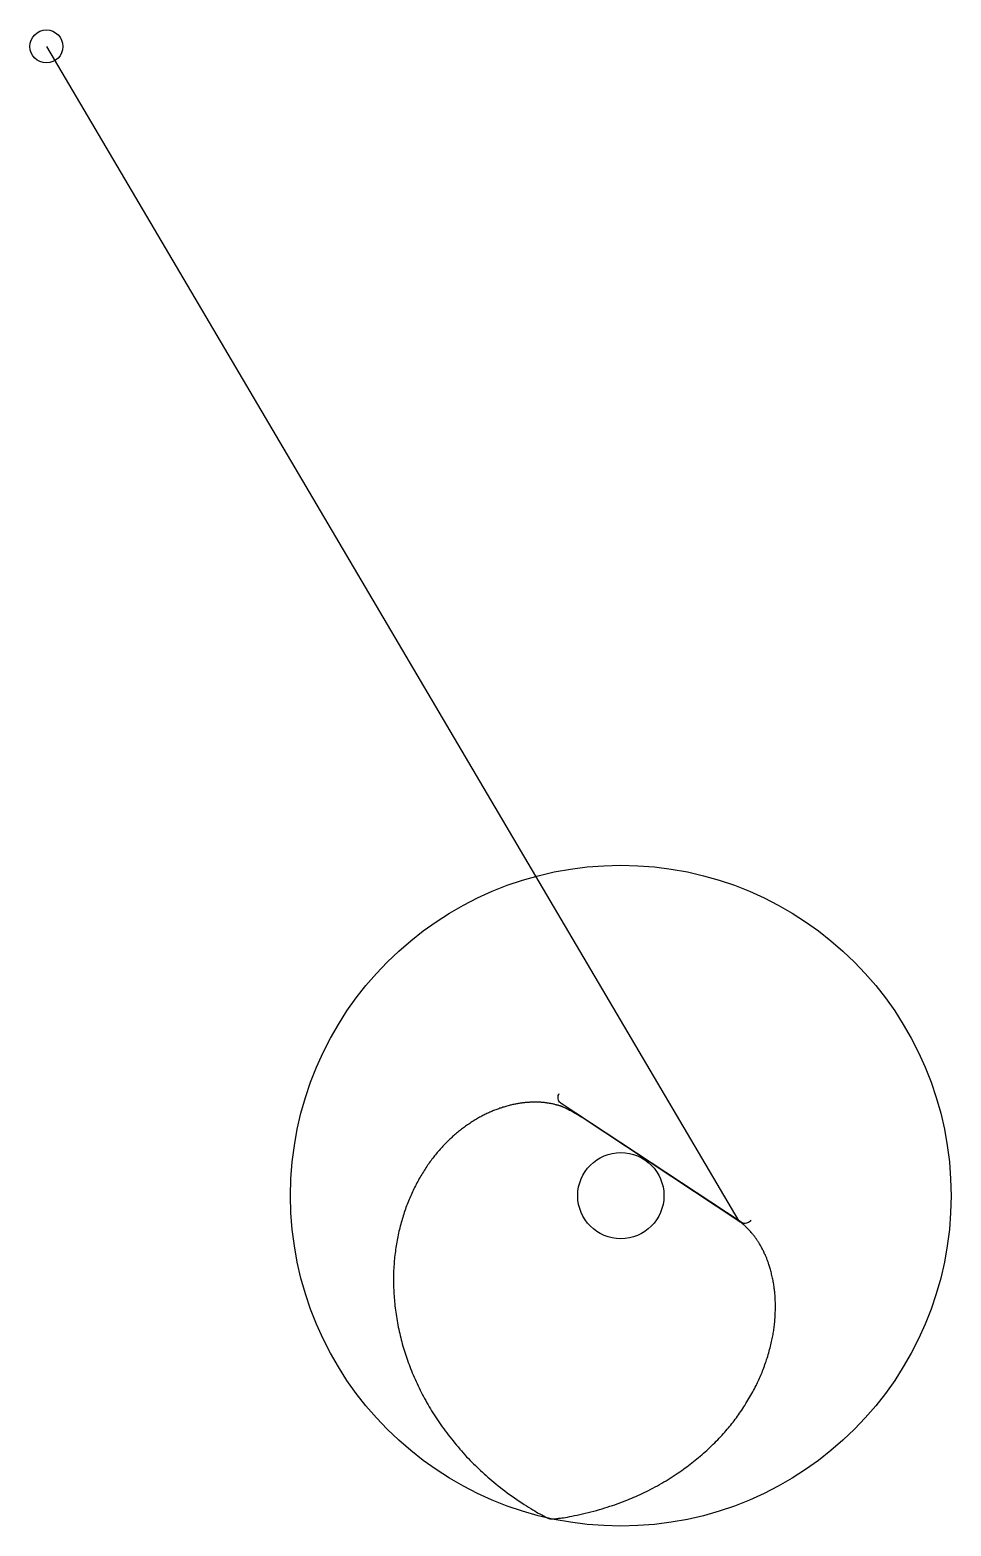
# Model space of a CAD drawing. Header units: millimetres. Extents: x -8.2 to 4.6, y -4.6 to 16.2.
import ezdxf

# ---------------------------------------------------------------- set-up
doc = ezdxf.new("R2010")
doc.units = ezdxf.units.MM
for name, color, linetype in [('COEUR', 3, 'Continuous'), ('CONSTRUCTION', 4, 'Continuous'), ('PLAN_CONTACT', 2, 'Continuous')]:
    doc.layers.add(name, color=color, linetype=linetype)

msp = doc.modelspace()

# ---------------------------------------------------------------- linework, layer by layer
at = {"layer": 'COEUR'}
msp.add_lwpolyline([(2.154, -1.54), (2.154, -1.521), (2.153, -1.502), (2.153, -1.484), (2.152, -1.466), (2.152, -1.448), (2.151, -1.431), (2.15, -1.415), (2.149, -1.399), (2.148, -1.383), (2.146, -1.368), (2.145, -1.353), (2.144, -1.338), (2.142, -1.323), (2.14, -1.308), (2.138, -1.293), (2.136, -1.278), (2.134, -1.263), (2.132, -1.247), (2.129, -1.231), (2.126, -1.215), (2.123, -1.198), (2.12, -1.181), (2.116, -1.164), (2.113, -1.147), (2.109, -1.129), (2.105, -1.112), (2.101, -1.095), (2.097, -1.078), (2.093, -1.061), (2.088, -1.045), (2.084, -1.029), (2.08, -1.014), (2.076, -0.999), (2.071, -0.986), (2.067, -0.972), (2.063, -0.96), (2.059, -0.948), (2.055, -0.936), (2.052, -0.925), (2.048, -0.915), (2.044, -0.904), (2.04, -0.894), (2.036, -0.884), (2.032, -0.874), (2.028, -0.863), (2.023, -0.853), (2.019, -0.842), (2.014, -0.831), (2.009, -0.82), (2.003, -0.808), (1.998, -0.796), (1.992, -0.783), (1.985, -0.77), (1.979, -0.758), (1.972, -0.745), (1.966, -0.732), (1.959, -0.719), (1.952, -0.707), (1.945, -0.695), (1.939, -0.683), (1.932, -0.672), (1.926, -0.662), (1.92, -0.652), (1.914, -0.643), (1.909, -0.635), (1.904, -0.627), (1.9, -0.62), (1.895, -0.613), (1.891, -0.607), (1.887, -0.602), (1.883, -0.596), (1.879, -0.591), (1.875, -0.585), (1.871, -0.58), (1.867, -0.574), (1.862, -0.568), (1.857, -0.561), (1.851, -0.554), (1.845, -0.547), (1.838, -0.538), (1.831, -0.53), (1.823, -0.52), (1.815, -0.511), (1.806, -0.501), (1.796, -0.491), (1.787, -0.481), (1.777, -0.47), (1.768, -0.46), (1.758, -0.451), (1.749, -0.441), (1.74, -0.433), (1.732, -0.425), (1.725, -0.417), (1.718, -0.411), (1.712, -0.405), (1.706, -0.401), (1.702, -0.397), (1.698, -0.393), (1.695, -0.391), (1.693, -0.389), (1.691, -0.388), (1.69, -0.386), (1.689, -0.385), (1.688, -0.385), (1.686, -0.383), (1.684, -0.382), (1.682, -0.38), (1.679, -0.378), (1.675, -0.375), (1.67, -0.371), (1.663, -0.367), (1.655, -0.362), (1.646, -0.356), (-0.539, 1.087), (-0.55, 1.095), (-0.564, 1.103), (-0.578, 1.112), (-0.593, 1.121), (-0.61, 1.131), (-0.627, 1.141), (-0.644, 1.151), (-0.661, 1.16), (-0.679, 1.17), (-0.696, 1.179), (-0.713, 1.188), (-0.729, 1.196), (-0.744, 1.204), (-0.758, 1.211), (-0.771, 1.217), (-0.782, 1.222), (-0.792, 1.227), (-0.801, 1.231), (-0.809, 1.235), (-0.816, 1.237), (-0.821, 1.24), (-0.826, 1.242), (-0.83, 1.243), (-0.833, 1.244), (-0.836, 1.246), (-0.839, 1.247), (-0.841, 1.247), (-0.844, 1.249), (-0.848, 1.25), (-0.851, 1.251), (-0.856, 1.252), (-0.861, 1.254), (-0.867, 1.256), (-0.873, 1.258), (-0.881, 1.26), (-0.889, 1.262), (-0.898, 1.264), (-0.908, 1.267), (-0.918, 1.269), (-0.929, 1.272), (-0.939, 1.274), (-0.951, 1.277), (-0.962, 1.279), (-0.973, 1.281), (-0.984, 1.283), (-0.995, 1.285), (-1.006, 1.287), (-1.016, 1.289), (-1.026, 1.29), (-1.036, 1.292), (-1.045, 1.293), (-1.054, 1.294), (-1.063, 1.295), (-1.072, 1.296), (-1.081, 1.297), (-1.089, 1.298), (-1.098, 1.299), (-1.107, 1.299), (-1.116, 1.3), (-1.125, 1.3), (-1.135, 1.301), (-1.145, 1.301), (-1.155, 1.302), (-1.166, 1.302), (-1.177, 1.302), (-1.189, 1.302), (-1.201, 1.302), (-1.213, 1.302), (-1.226, 1.301), (-1.239, 1.301), (-1.252, 1.301), (-1.265, 1.3), (-1.278, 1.299), (-1.291, 1.298), (-1.305, 1.297), (-1.318, 1.296), (-1.33, 1.295), (-1.343, 1.294), (-1.356, 1.292), (-1.368, 1.291), (-1.38, 1.289), (-1.392, 1.288), (-1.404, 1.286), (-1.416, 1.284), (-1.429, 1.282), (-1.441, 1.28), (-1.453, 1.278), (-1.465, 1.276), (-1.478, 1.273), (-1.49, 1.27), (-1.503, 1.268), (-1.516, 1.265), (-1.53, 1.262), (-1.543, 1.258), (-1.557, 1.255), (-1.571, 1.251), (-1.586, 1.247), (-1.6, 1.243), (-1.614, 1.239), (-1.629, 1.234), (-1.644, 1.23), (-1.658, 1.225), (-1.673, 1.22), (-1.687, 1.216), (-1.701, 1.211), (-1.715, 1.206), (-1.729, 1.2), (-1.743, 1.195), (-1.757, 1.19), (-1.771, 1.184), (-1.784, 1.179), (-1.798, 1.173), (-1.811, 1.167), (-1.825, 1.161), (-1.838, 1.155), (-1.852, 1.149), (-1.865, 1.143), (-1.879, 1.136), (-1.893, 1.129), (-1.907, 1.122), (-1.922, 1.115), (-1.936, 1.107), (-1.951, 1.099), (-1.966, 1.091), (-1.981, 1.082), (-1.996, 1.074), (-2.011, 1.065), (-2.027, 1.056), (-2.042, 1.046), (-2.058, 1.037), (-2.073, 1.027), (-2.089, 1.017), (-2.104, 1.007), (-2.119, 0.997), (-2.134, 0.987), (-2.149, 0.976), (-2.163, 0.966), (-2.178, 0.956), (-2.192, 0.945), (-2.206, 0.935), (-2.22, 0.924), (-2.234, 0.913), (-2.248, 0.902), (-2.261, 0.892), (-2.275, 0.881), (-2.288, 0.869), (-2.302, 0.858), (-2.315, 0.846), (-2.329, 0.835), (-2.342, 0.823), (-2.355, 0.81), (-2.369, 0.798), (-2.382, 0.785), (-2.396, 0.772), (-2.409, 0.759), (-2.423, 0.746), (-2.437, 0.732), (-2.45, 0.718), (-2.463, 0.704), (-2.477, 0.69), (-2.49, 0.675), (-2.504, 0.661), (-2.517, 0.646), (-2.53, 0.631), (-2.543, 0.616), (-2.556, 0.601), (-2.568, 0.586), (-2.581, 0.57), (-2.594, 0.554), (-2.606, 0.539), (-2.618, 0.523), (-2.631, 0.507), (-2.643, 0.49), (-2.655, 0.474), (-2.667, 0.457), (-2.679, 0.44), (-2.691, 0.423), (-2.703, 0.406), (-2.715, 0.388), (-2.726, 0.37), (-2.738, 0.352), (-2.75, 0.333), (-2.761, 0.314), (-2.773, 0.295), (-2.784, 0.276), (-2.796, 0.257), (-2.807, 0.237), (-2.818, 0.217), (-2.829, 0.197), (-2.84, 0.177), (-2.851, 0.156), (-2.861, 0.136), (-2.872, 0.115), (-2.882, 0.094), (-2.892, 0.073), (-2.902, 0.052), (-2.912, 0.031), (-2.922, 0.009), (-2.931, -0.012), (-2.94, -0.033), (-2.949, -0.055), (-2.958, -0.077), (-2.967, -0.099), (-2.976, -0.121), (-2.984, -0.143), (-2.992, -0.166), (-3, -0.188), (-3.008, -0.211), (-3.016, -0.234), (-3.024, -0.257), (-3.031, -0.28), (-3.038, -0.303), (-3.045, -0.327), (-3.052, -0.351), (-3.059, -0.375), (-3.066, -0.399), (-3.072, -0.423), (-3.078, -0.447), (-3.084, -0.471), (-3.09, -0.496), (-3.096, -0.521), (-3.101, -0.546), (-3.106, -0.571), (-3.111, -0.596), (-3.116, -0.621), (-3.12, -0.646), (-3.125, -0.672), (-3.129, -0.697), (-3.133, -0.723), (-3.137, -0.749), (-3.14, -0.775), (-3.144, -0.801), (-3.147, -0.828), (-3.15, -0.854), (-3.152, -0.88), (-3.155, -0.907), (-3.157, -0.934), (-3.159, -0.96), (-3.161, -0.987), (-3.162, -1.014), (-3.164, -1.041), (-3.165, -1.068), (-3.165, -1.095), (-3.166, -1.122), (-3.166, -1.149), (-3.166, -1.176), (-3.166, -1.203), (-3.166, -1.23), (-3.165, -1.258), (-3.165, -1.285), (-3.163, -1.312), (-3.162, -1.34), (-3.161, -1.367), (-3.159, -1.395), (-3.157, -1.423), (-3.154, -1.451), (-3.152, -1.479), (-3.149, -1.507), (-3.146, -1.536), (-3.142, -1.565), (-3.139, -1.594), (-3.135, -1.623), (-3.131, -1.652), (-3.126, -1.681), (-3.121, -1.711), (-3.116, -1.741), (-3.111, -1.77), (-3.105, -1.8), (-3.099, -1.83), (-3.093, -1.859), (-3.087, -1.889), (-3.08, -1.918), (-3.073, -1.948), (-3.066, -1.977), (-3.058, -2.006), (-3.051, -2.035), (-3.043, -2.064), (-3.035, -2.093), (-3.027, -2.121), (-3.018, -2.15), (-3.009, -2.178), (-3, -2.207), (-2.991, -2.235), (-2.981, -2.264), (-2.971, -2.292), (-2.961, -2.321), (-2.95, -2.35), (-2.939, -2.379), (-2.928, -2.408), (-2.916, -2.437), (-2.904, -2.467), (-2.891, -2.496), (-2.879, -2.526), (-2.866, -2.556), (-2.852, -2.586), (-2.838, -2.616), (-2.824, -2.646), (-2.81, -2.676), (-2.795, -2.706), (-2.78, -2.736), (-2.765, -2.765), (-2.749, -2.795), (-2.733, -2.824), (-2.717, -2.853), (-2.701, -2.882), (-2.685, -2.91), (-2.668, -2.939), (-2.652, -2.967), (-2.635, -2.995), (-2.617, -3.023), (-2.6, -3.051), (-2.582, -3.079), (-2.564, -3.106), (-2.545, -3.134), (-2.526, -3.162), (-2.507, -3.19), (-2.487, -3.218), (-2.467, -3.246), (-2.446, -3.274), (-2.425, -3.302), (-2.404, -3.33), (-2.382, -3.359), (-2.36, -3.387), (-2.337, -3.415), (-2.314, -3.444), (-2.29, -3.472), (-2.267, -3.499), (-2.243, -3.527), (-2.219, -3.554), (-2.195, -3.581), (-2.171, -3.608), (-2.147, -3.634), (-2.123, -3.66), (-2.099, -3.685), (-2.074, -3.71), (-2.05, -3.734), (-2.026, -3.758), (-2.002, -3.782), (-1.977, -3.805), (-1.953, -3.828), (-1.928, -3.851), (-1.902, -3.874), (-1.877, -3.897), (-1.85, -3.92), (-1.824, -3.943), (-1.796, -3.967), (-1.768, -3.99), (-1.739, -4.014), (-1.709, -4.038), (-1.678, -4.062), (-1.647, -4.086), (-1.615, -4.111), (-1.582, -4.135), (-1.549, -4.159), (-1.515, -4.184), (-1.482, -4.208), (-1.448, -4.231), (-1.414, -4.254), (-1.38, -4.276), (-1.347, -4.298), (-1.315, -4.319), (-1.284, -4.338), (-1.254, -4.357), (-1.226, -4.374), (-1.199, -4.39), (-1.174, -4.405), (-1.151, -4.418), (-1.129, -4.43), (-1.11, -4.441), (-1.093, -4.45), (-1.078, -4.458), (-1.065, -4.464), (-1.053, -4.47), (-1.044, -4.475), (-1.036, -4.479), (-1.03, -4.482), (-1.025, -4.484), (-1.021, -4.485), (-1.018, -4.487), (-1.016, -4.488), (-1.015, -4.488), (-1.014, -4.489), (-1.013, -4.489), (-1.012, -4.489), (-1.012, -4.489), (-1.011, -4.49), (-1.01, -4.49), (-1.009, -4.49), (-1.007, -4.491), (-1.006, -4.491), (-1.004, -4.492), (-1.002, -4.493), (-1, -4.493), (-0.997, -4.494), (-0.995, -4.495), (-0.992, -4.495), (-0.99, -4.496), (-0.988, -4.497), (-0.986, -4.497), (-0.984, -4.498), (-0.982, -4.498), (-0.981, -4.498), (-0.98, -4.498), (-0.979, -4.499), (-0.978, -4.499), (-0.977, -4.499), (-0.976, -4.499), (-0.976, -4.499), (-0.975, -4.499), (-0.974, -4.499), (-0.973, -4.5), (-0.972, -4.5), (-0.971, -4.5), (-0.97, -4.5), (-0.968, -4.5), (-0.967, -4.5), (-0.965, -4.5), (-0.964, -4.501), (-0.962, -4.501), (-0.96, -4.501), (-0.959, -4.501), (-0.957, -4.501), (-0.956, -4.501), (-0.955, -4.501), (-0.953, -4.501), (-0.952, -4.501), (-0.951, -4.501), (-0.95, -4.501), (-0.949, -4.501), (-0.948, -4.501), (-0.946, -4.501), (-0.943, -4.501), (-0.94, -4.5), (-0.936, -4.5), (-0.93, -4.5), (-0.924, -4.499), (-0.915, -4.498), (-0.905, -4.497), (-0.892, -4.496), (-0.878, -4.494), (-0.861, -4.492), (-0.842, -4.49), (-0.821, -4.487), (-0.797, -4.483), (-0.771, -4.479), (-0.743, -4.474), (-0.712, -4.468), (-0.68, -4.462), (-0.645, -4.455), (-0.61, -4.448), (-0.573, -4.44), (-0.534, -4.431), (-0.496, -4.422), (-0.456, -4.412), (-0.417, -4.402), (-0.377, -4.392), (-0.338, -4.381), (-0.299, -4.37), (-0.261, -4.359), (-0.224, -4.348), (-0.188, -4.337), (-0.152, -4.325), (-0.118, -4.314), (-0.085, -4.303), (-0.053, -4.292), (-0.021, -4.28), (0.009, -4.269), (0.039, -4.258), (0.068, -4.246), (0.097, -4.235), (0.126, -4.223), (0.154, -4.211), (0.182, -4.199), (0.211, -4.187), (0.239, -4.174), (0.268, -4.161), (0.297, -4.147), (0.327, -4.133), (0.356, -4.118), (0.387, -4.103), (0.417, -4.087), (0.448, -4.071), (0.478, -4.055), (0.509, -4.038), (0.539, -4.021), (0.57, -4.003), (0.6, -3.986), (0.63, -3.968), (0.659, -3.95), (0.688, -3.932), (0.716, -3.914), (0.744, -3.897), (0.771, -3.879), (0.797, -3.861), (0.823, -3.844), (0.848, -3.826), (0.873, -3.809), (0.897, -3.791), (0.921, -3.774), (0.945, -3.756), (0.968, -3.739), (0.991, -3.721), (1.014, -3.703), (1.037, -3.684), (1.06, -3.666), (1.082, -3.647), (1.105, -3.627), (1.128, -3.607), (1.151, -3.587), (1.174, -3.567), (1.197, -3.546), (1.22, -3.525), (1.242, -3.504), (1.264, -3.483), (1.287, -3.461), (1.308, -3.44), (1.33, -3.418), (1.35, -3.397), (1.371, -3.375), (1.391, -3.354), (1.41, -3.333), (1.429, -3.313), (1.447, -3.292), (1.465, -3.272), (1.482, -3.252), (1.499, -3.232), (1.515, -3.212), (1.531, -3.193), (1.547, -3.173), (1.563, -3.153), (1.578, -3.133), (1.593, -3.113), (1.609, -3.093), (1.624, -3.072), (1.639, -3.051), (1.654, -3.03), (1.669, -3.009), (1.684, -2.987), (1.699, -2.964), (1.714, -2.942), (1.728, -2.919), (1.743, -2.895), (1.757, -2.872), (1.771, -2.849), (1.785, -2.825), (1.799, -2.802), (1.812, -2.779), (1.825, -2.756), (1.838, -2.733), (1.85, -2.711), (1.861, -2.689), (1.873, -2.667), (1.883, -2.645), (1.894, -2.624), (1.904, -2.603), (1.914, -2.583), (1.923, -2.562), (1.932, -2.542), (1.941, -2.521), (1.95, -2.501), (1.959, -2.48), (1.967, -2.46), (1.975, -2.439), (1.984, -2.418), (1.992, -2.396), (2, -2.374), (2.008, -2.352), (2.016, -2.329), (2.023, -2.307), (2.031, -2.283), (2.039, -2.26), (2.046, -2.237), (2.053, -2.213), (2.06, -2.19), (2.066, -2.166), (2.073, -2.143), (2.079, -2.12), (2.085, -2.097), (2.09, -2.075), (2.095, -2.053), (2.1, -2.032), (2.104, -2.011), (2.109, -1.991), (2.113, -1.971), (2.116, -1.951), (2.12, -1.932), (2.123, -1.913), (2.126, -1.894), (2.129, -1.876), (2.132, -1.857), (2.134, -1.838), (2.137, -1.82), (2.139, -1.801), (2.141, -1.782), (2.143, -1.762), (2.145, -1.743), (2.146, -1.723), (2.148, -1.703), (2.149, -1.683), (2.15, -1.662), (2.151, -1.642), (2.152, -1.621), (2.153, -1.601), (2.153, -1.58), (2.154, -1.56)], close=True, dxfattribs=at)
at = {"layer": 'CONSTRUCTION'}
for radius in [4.6, 0.6]:
    msp.add_circle((0, 0), radius, dxfattribs=at)
at = {"layer": 'PLAN_CONTACT'}
msp.add_line((-8, 16), (1.646, -0.356), dxfattribs=at)
msp.add_lwpolyline([(1.813, -0.341), (1.803, -0.354), (1.792, -0.364), (1.779, -0.373), (1.765, -0.38), (1.75, -0.384), (1.734, -0.386), (1.718, -0.386), (1.703, -0.383), (1.688, -0.377), (1.674, -0.37), (-0.829, 1.283), (-0.842, 1.293), (-0.852, 1.304), (-0.861, 1.317), (-0.868, 1.331), (-0.872, 1.346), (-0.874, 1.362), (-0.874, 1.378), (-0.871, 1.393), (-0.865, 1.408), (-0.858, 1.422)], dxfattribs=at)
msp.add_circle((-8, 16), 0.23, dxfattribs=at)

doc.saveas('drawing.dxf')
